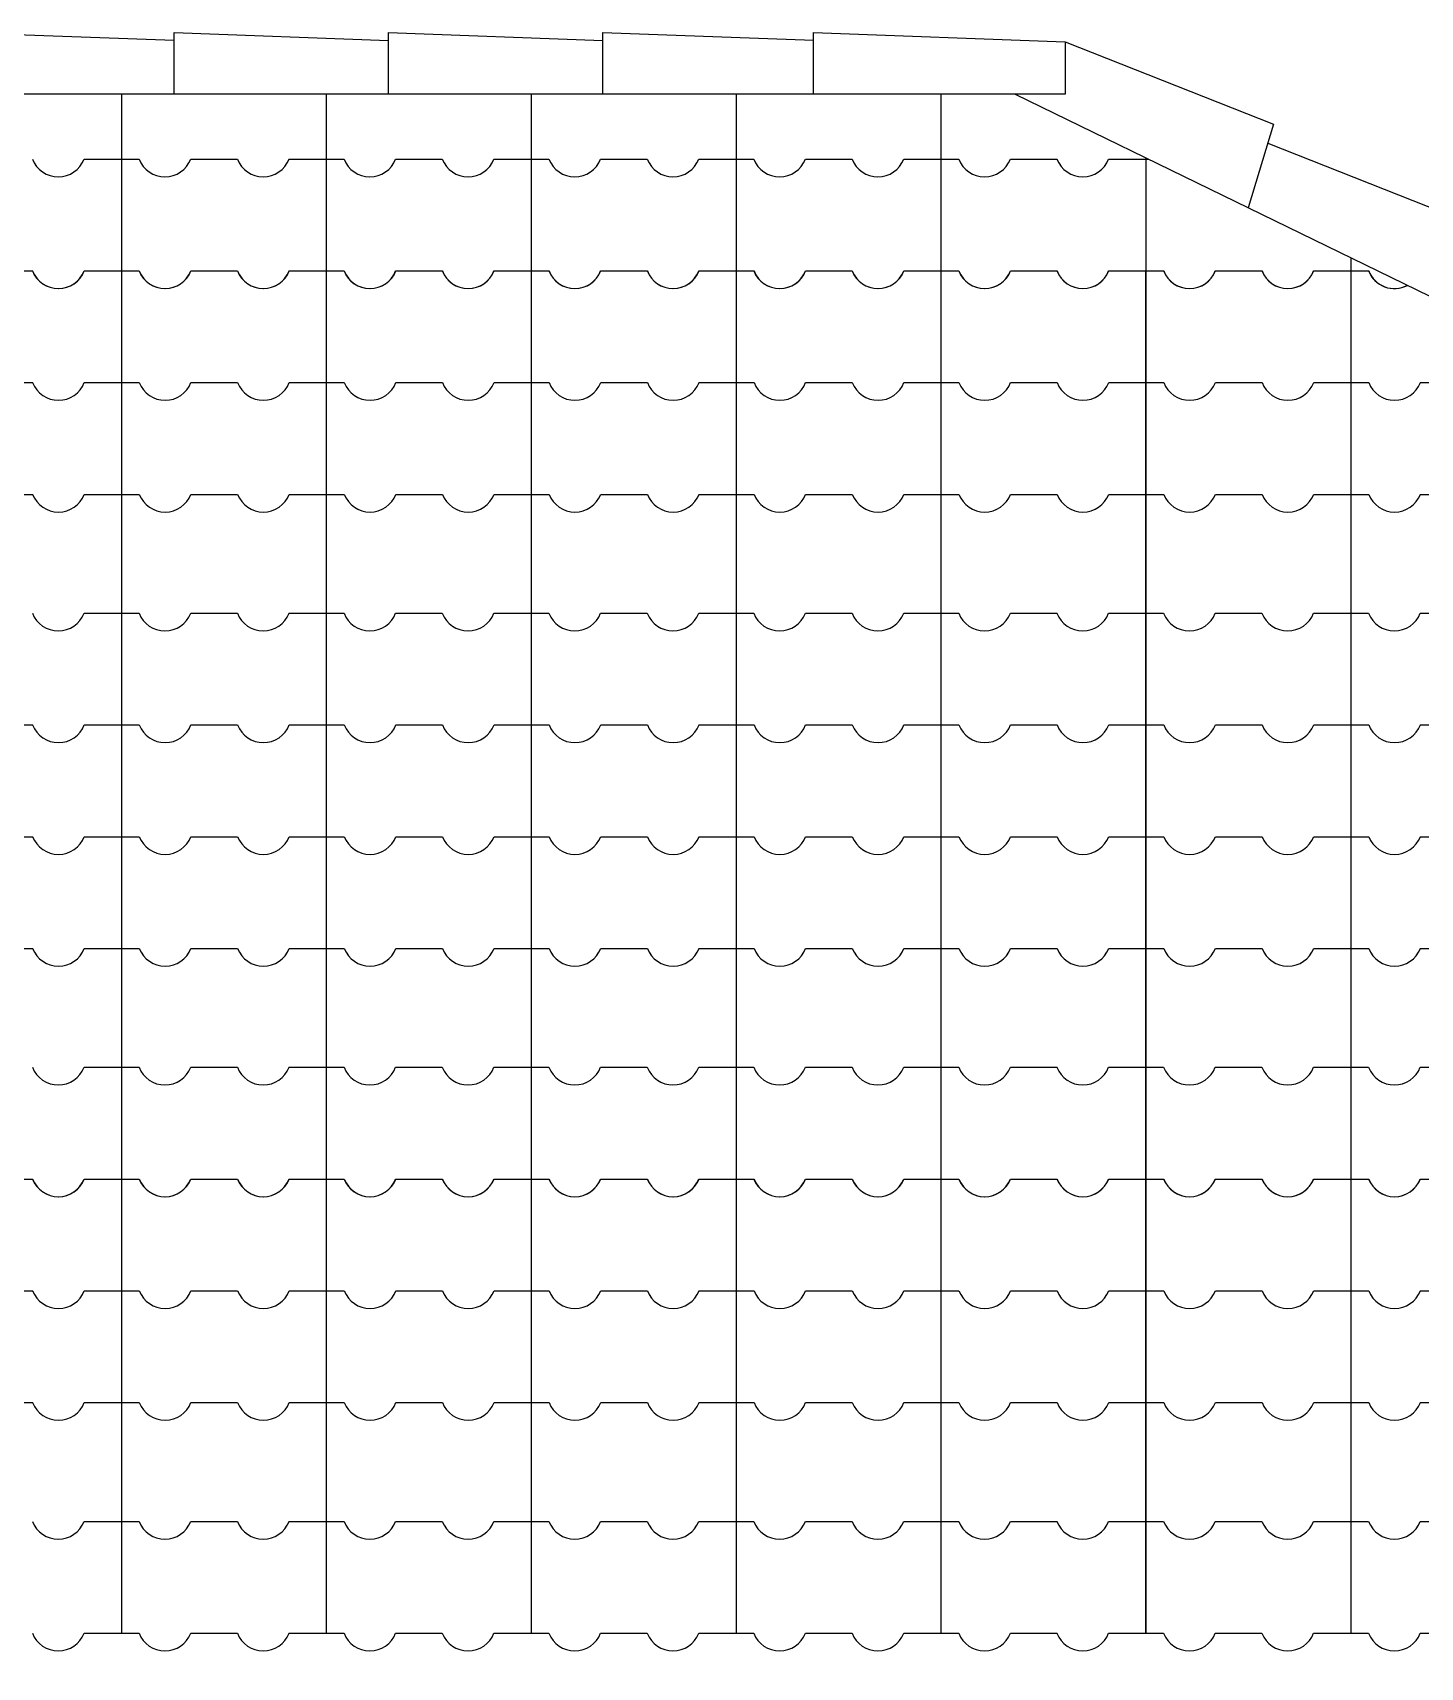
# Model space of a CAD drawing. Extents: x 121.8 to 221.5, y 86.6 to 106.4.
# Drawn here: x 135.402 to 136.892, y 98.1 to 99.855 of the extents above; entities that cross this region are included whole.
import ezdxf

# ---------------------------------------------------------------- set-up
doc = ezdxf.new("R2010")
doc.units = 0
doc.header["$LTSCALE"] = 15
doc.linetypes.add('DASHED2', pattern=[0.375, 0.25, -0.125])
for name, color, linetype in [('CORTE', 244, 'CONTINUOUS'), ('JANELA', 5, 'CONTINUOUS'), ('VISTAP', 244, 'CONTINUOUS')]:
    doc.layers.add(name, color=color, linetype=linetype)

msp = doc.modelspace()

# ---------------------------------------------------------------- linework, layer by layer
at = {"layer": 'CORTE', "color": 1, "linetype": 'CONTINUOUS'}
for p, q in [((135.497, 99.7894), (135.497, 99.5995)), ((135.717, 99.7894), (135.717, 99.5995)), ((135.937, 99.7894), (135.937, 99.5995)), ((136.157, 99.7894), (136.157, 99.5995)), ((136.377, 99.7894), (136.377, 99.5995)), ((135.457, 99.7195), (135.4968, 99.7195)), ((135.457, 99.7195), (135.4968, 99.7195)), ((135.4968, 99.7195), (135.5161, 99.7195)), ((135.4968, 99.7195), (135.5161, 99.7195)), ((135.5715, 99.7195), (135.6216, 99.7195)), ((135.677, 99.7195), (135.7168, 99.7195)), ((135.7168, 99.7195), (135.7361, 99.7195)), ((135.7915, 99.7195), (135.8416, 99.7195)), ((135.897, 99.7195), (135.9368, 99.7195)), ((135.9368, 99.7195), (135.9561, 99.7195)), ((136.0115, 99.7195), (136.0616, 99.7195)), ((136.117, 99.7195), (136.1568, 99.7195)), ((136.1568, 99.7195), (136.1761, 99.7195)), ((136.2315, 99.7195), (136.2816, 99.7195)), ((136.337, 99.7195), (136.3768, 99.7195)), ((136.3768, 99.7195), (136.3961, 99.7195)), ((136.4515, 99.7195), (136.5016, 99.7195)), ((136.557, 99.7195), (136.5968, 99.7195)), ((136.557, 99.7195), (136.5968, 99.7195)), ((136.557, 99.7195), (136.5968, 99.7195)), ((136.5968, 99.7195), (136.5998, 99.7195)), ((136.597, 99.7209), (136.597, 99.5995)), ((136.817, 99.6135), (136.817, 99.5995)), ((135.3517, 99.5995), (135.4018, 99.5995)), ((135.457, 99.5995), (135.4968, 99.5995)), ((135.457, 99.5995), (135.4968, 99.5995)), ((135.4572, 99.5995), (135.497, 99.5995)), ((135.4572, 99.5995), (135.497, 99.5995)), ((135.4968, 99.5995), (135.5161, 99.5995)), ((135.4968, 99.5995), (135.5161, 99.5995)), ((135.497, 99.5995), (135.5163, 99.5995)), ((135.497, 99.5995), (135.5163, 99.5995)), ((135.497, 99.5995), (135.497, 99.1119)), ((135.497, 99.5995), (135.497, 99.1119)), ((135.5715, 99.5995), (135.6216, 99.5995)), ((135.5717, 99.5995), (135.6218, 99.5995)), ((135.677, 99.5995), (135.7168, 99.5995)), ((135.6772, 99.5995), (135.717, 99.5995)), ((135.7168, 99.5995), (135.7361, 99.5995)), ((135.717, 99.5995), (135.717, 99.1119)), ((135.717, 99.5995), (135.7363, 99.5995)), ((135.7915, 99.5995), (135.8416, 99.5995)), ((135.7917, 99.5995), (135.8418, 99.5995)), ((135.897, 99.5995), (135.9368, 99.5995)), ((135.8972, 99.5995), (135.937, 99.5995)), ((135.9368, 99.5995), (135.9561, 99.5995)), ((135.937, 99.5995), (135.937, 99.1119)), ((135.937, 99.5995), (135.9563, 99.5995)), ((136.0115, 99.5995), (136.0616, 99.5995)), ((136.0117, 99.5995), (136.0618, 99.5995)), ((136.117, 99.5995), (136.1568, 99.5995)), ((136.1172, 99.5995), (136.157, 99.5995)), ((136.1568, 99.5995), (136.1761, 99.5995)), ((136.157, 99.5995), (136.157, 99.1119)), ((136.157, 99.5995), (136.1763, 99.5995)), ((136.2315, 99.5995), (136.2816, 99.5995)), ((136.2317, 99.5995), (136.2818, 99.5995)), ((136.337, 99.5995), (136.3768, 99.5995)), ((136.3372, 99.5995), (136.377, 99.5995)), ((136.3768, 99.5995), (136.3961, 99.5995)), ((136.377, 99.5995), (136.377, 99.1119)), ((136.377, 99.5995), (136.3963, 99.5995)), ((136.4515, 99.5995), (136.5016, 99.5995)), ((136.4517, 99.5995), (136.5018, 99.5995)), ((136.557, 99.5995), (136.5968, 99.5995)), ((136.557, 99.5995), (136.597, 99.5995)), ((136.557, 99.5995), (136.5968, 99.5995)), ((136.5572, 99.5995), (136.597, 99.5995)), ((136.5572, 99.5995), (136.597, 99.5995)), ((136.5572, 99.5995), (136.597, 99.5995)), ((136.5968, 99.5995), (136.6161, 99.5995)), ((136.597, 99.5995), (136.597, 99.1119)), ((136.597, 99.5995), (136.597, 99.1119)), ((136.597, 99.5995), (136.597, 99.1119)), ((136.597, 99.5995), (136.6163, 99.5995)), ((136.597, 99.5995), (136.597, 99.2395)), ((136.6715, 99.5995), (136.7216, 99.5995)), ((136.6717, 99.5995), (136.7218, 99.5995)), ((136.777, 99.5995), (136.8168, 99.5995)), ((136.7772, 99.5995), (136.817, 99.5995)), ((136.8168, 99.5995), (136.8361, 99.5995)), ((136.817, 99.5995), (136.817, 99.1119)), ((136.817, 99.5995), (136.8363, 99.5995)), ((135.3517, 99.4795), (135.4018, 99.4795)), ((135.4572, 99.4795), (135.497, 99.4795)), ((135.4572, 99.4795), (135.497, 99.4795)), ((135.497, 99.4795), (135.5163, 99.4795)), ((135.497, 99.4795), (135.5163, 99.4795)), ((135.5717, 99.4795), (135.6218, 99.4795)), ((135.6772, 99.4795), (135.717, 99.4795)), ((135.717, 99.4795), (135.7363, 99.4795)), ((135.7917, 99.4795), (135.8418, 99.4795)), ((135.8972, 99.4795), (135.937, 99.4795)), ((135.937, 99.4795), (135.9563, 99.4795)), ((136.0117, 99.4795), (136.0618, 99.4795)), ((136.1172, 99.4795), (136.157, 99.4795)), ((136.157, 99.4795), (136.1763, 99.4795)), ((136.2317, 99.4795), (136.2818, 99.4795)), ((136.3372, 99.4795), (136.377, 99.4795)), ((136.377, 99.4795), (136.3963, 99.4795)), ((136.4517, 99.4795), (136.5018, 99.4795)), ((136.5572, 99.4795), (136.597, 99.4795)), ((136.5572, 99.4795), (136.597, 99.4795)), ((136.597, 99.4795), (136.6163, 99.4795)), ((136.6717, 99.4795), (136.7218, 99.4795)), ((136.7772, 99.4795), (136.817, 99.4795)), ((136.817, 99.4795), (136.8363, 99.4795)), ((136.8917, 99.4795), (136.9418, 99.4795)), ((135.3517, 99.3595), (135.4018, 99.3595)), ((135.4572, 99.3595), (135.497, 99.3595)), ((135.4572, 99.3595), (135.497, 99.3595)), ((135.497, 99.3595), (135.5163, 99.3595)), ((135.497, 99.3595), (135.5163, 99.3595)), ((135.5717, 99.3595), (135.6218, 99.3595)), ((135.6772, 99.3595), (135.717, 99.3595)), ((135.717, 99.3595), (135.7363, 99.3595)), ((135.7917, 99.3595), (135.8418, 99.3595)), ((135.8972, 99.3595), (135.937, 99.3595)), ((135.937, 99.3595), (135.9563, 99.3595)), ((136.0117, 99.3595), (136.0618, 99.3595)), ((136.1172, 99.3595), (136.157, 99.3595)), ((136.157, 99.3595), (136.1763, 99.3595)), ((136.2317, 99.3595), (136.2818, 99.3595)), ((136.3372, 99.3595), (136.377, 99.3595)), ((136.377, 99.3595), (136.3963, 99.3595)), ((136.4517, 99.3595), (136.5018, 99.3595)), ((136.5572, 99.3595), (136.597, 99.3595)), ((136.5572, 99.3595), (136.597, 99.3595)), ((136.597, 99.3595), (136.6163, 99.3595)), ((136.6717, 99.3595), (136.7218, 99.3595)), ((136.7772, 99.3595), (136.817, 99.3595)), ((136.817, 99.3595), (136.8363, 99.3595)), ((136.8917, 99.3595), (136.9418, 99.3595)), ((135.937, 99.3455), (135.937, 98.6243)), ((136.157, 99.3437), (136.157, 98.6243)), ((135.457, 99.2319), (135.4968, 99.2319)), ((135.457, 99.2319), (135.4968, 99.2319)), ((135.4968, 99.2319), (135.5161, 99.2319)), ((135.4968, 99.2319), (135.5161, 99.2319)), ((135.5715, 99.2319), (135.6216, 99.2319)), ((135.677, 99.2319), (135.7168, 99.2319)), ((135.7168, 99.2319), (135.7361, 99.2319)), ((135.717, 99.2373), (135.717, 98.6243)), ((135.7915, 99.2319), (135.8416, 99.2319)), ((135.897, 99.2319), (135.9368, 99.2319)), ((135.9368, 99.2319), (135.9561, 99.2319)), ((136.0115, 99.2319), (136.0616, 99.2319)), ((136.117, 99.2319), (136.1568, 99.2319)), ((136.1568, 99.2319), (136.1761, 99.2319)), ((136.2315, 99.2319), (136.2816, 99.2319)), ((136.337, 99.2319), (136.3768, 99.2319)), ((136.3768, 99.2319), (136.3961, 99.2319)), ((136.377, 99.2337), (136.377, 98.6243)), ((136.4515, 99.2319), (136.5016, 99.2319)), ((136.557, 99.2319), (136.5968, 99.2319)), ((136.557, 99.2319), (136.5968, 99.2319)), ((136.5968, 99.2319), (136.6161, 99.2319)), ((136.6715, 99.2319), (136.7216, 99.2319)), ((136.777, 99.2319), (136.8168, 99.2319)), ((136.8168, 99.2319), (136.8361, 99.2319)), ((136.817, 99.2373), (136.817, 98.6243)), ((136.8915, 99.2319), (136.9416, 99.2319)), ((135.497, 99.1292), (135.497, 98.6243)), ((136.597, 99.1292), (136.597, 98.6243)), ((136.597, 99.124), (136.597, 98.7519)), ((135.3517, 99.1119), (135.4018, 99.1119)), ((135.3517, 99.1119), (135.4018, 99.1119)), ((135.4572, 99.1119), (135.497, 99.1119)), ((135.4572, 99.1119), (135.497, 99.1119)), ((135.4572, 99.1119), (135.497, 99.1119)), ((135.4572, 99.1119), (135.497, 99.1119)), ((135.497, 99.1119), (135.5163, 99.1119)), ((135.497, 99.1119), (135.5163, 99.1119)), ((135.497, 99.1119), (135.5163, 99.1119)), ((135.497, 99.1119), (135.5163, 99.1119)), ((135.5717, 99.1119), (135.6218, 99.1119)), ((135.5717, 99.1119), (135.6218, 99.1119)), ((135.6772, 99.1119), (135.717, 99.1119)), ((135.6772, 99.1119), (135.717, 99.1119)), ((135.717, 99.1119), (135.7363, 99.1119)), ((135.717, 99.1119), (135.7363, 99.1119)), ((135.7917, 99.1119), (135.8418, 99.1119)), ((135.7917, 99.1119), (135.8418, 99.1119)), ((135.8972, 99.1119), (135.937, 99.1119)), ((135.8972, 99.1119), (135.937, 99.1119)), ((135.937, 99.1119), (135.9563, 99.1119)), ((135.937, 99.1119), (135.9563, 99.1119)), ((136.0117, 99.1119), (136.0618, 99.1119)), ((136.0117, 99.1119), (136.0618, 99.1119)), ((136.1172, 99.1119), (136.157, 99.1119)), ((136.1172, 99.1119), (136.157, 99.1119)), ((136.157, 99.1119), (136.1763, 99.1119)), ((136.157, 99.1119), (136.1763, 99.1119)), ((136.2317, 99.1119), (136.2818, 99.1119)), ((136.2317, 99.1119), (136.2818, 99.1119)), ((136.3372, 99.1119), (136.377, 99.1119)), ((136.3372, 99.1119), (136.377, 99.1119)), ((136.377, 99.1119), (136.3963, 99.1119)), ((136.377, 99.1119), (136.3963, 99.1119)), ((136.4517, 99.1119), (136.5018, 99.1119)), ((136.4517, 99.1119), (136.5018, 99.1119)), ((136.5572, 99.1119), (136.597, 99.1119)), ((136.5572, 99.1119), (136.597, 99.1119)), ((136.5572, 99.1119), (136.597, 99.1119)), ((136.5572, 99.1119), (136.597, 99.1119)), ((136.5572, 99.1119), (136.597, 99.1119)), ((136.5572, 99.1119), (136.597, 99.1119)), ((136.597, 99.1119), (136.597, 98.6243)), ((136.597, 99.1119), (136.6163, 99.1119)), ((136.597, 99.1119), (136.6163, 99.1119)), ((136.6717, 99.1119), (136.7218, 99.1119)), ((136.6717, 99.1119), (136.7218, 99.1119)), ((136.7772, 99.1119), (136.817, 99.1119)), ((136.7772, 99.1119), (136.817, 99.1119)), ((136.817, 99.1119), (136.8363, 99.1119)), ((136.817, 99.1119), (136.8363, 99.1119)), ((136.8917, 99.1119), (136.9418, 99.1119)), ((136.8917, 99.1119), (136.9418, 99.1119)), ((135.3517, 98.9919), (135.4018, 98.9919)), ((135.4572, 98.9919), (135.497, 98.9919)), ((135.4572, 98.9919), (135.497, 98.9919)), ((135.497, 98.9919), (135.5163, 98.9919)), ((135.497, 98.9919), (135.5163, 98.9919)), ((135.5717, 98.9919), (135.6218, 98.9919)), ((135.6772, 98.9919), (135.717, 98.9919)), ((135.717, 98.9919), (135.7363, 98.9919)), ((135.7917, 98.9919), (135.8418, 98.9919)), ((135.8972, 98.9919), (135.937, 98.9919)), ((135.937, 98.9919), (135.9563, 98.9919)), ((136.0117, 98.9919), (136.0618, 98.9919)), ((136.1172, 98.9919), (136.157, 98.9919)), ((136.157, 98.9919), (136.1763, 98.9919)), ((136.2317, 98.9919), (136.2818, 98.9919)), ((136.3372, 98.9919), (136.377, 98.9919)), ((136.377, 98.9919), (136.3963, 98.9919)), ((136.4517, 98.9919), (136.5018, 98.9919)), ((136.5572, 98.9919), (136.597, 98.9919)), ((136.5572, 98.9919), (136.597, 98.9919)), ((136.5572, 98.9919), (136.597, 98.9919)), ((136.597, 98.9919), (136.6163, 98.9919)), ((136.6717, 98.9919), (136.7218, 98.9919)), ((136.7772, 98.9919), (136.817, 98.9919)), ((136.817, 98.9919), (136.8363, 98.9919)), ((136.8917, 98.9919), (136.9418, 98.9919)), ((135.3517, 98.8719), (135.4018, 98.8719)), ((135.4572, 98.8719), (135.497, 98.8719)), ((135.4572, 98.8719), (135.497, 98.8719)), ((135.497, 98.8719), (135.5163, 98.8719)), ((135.497, 98.8719), (135.5163, 98.8719)), ((135.5717, 98.8719), (135.6218, 98.8719)), ((135.6772, 98.8719), (135.717, 98.8719)), ((135.717, 98.8719), (135.7363, 98.8719)), ((135.7917, 98.8719), (135.8418, 98.8719)), ((135.8972, 98.8719), (135.937, 98.8719)), ((135.937, 98.8719), (135.9563, 98.8719)), ((136.0117, 98.8719), (136.0618, 98.8719)), ((136.1172, 98.8719), (136.157, 98.8719)), ((136.157, 98.8719), (136.1763, 98.8719)), ((136.2317, 98.8719), (136.2818, 98.8719)), ((136.3372, 98.8719), (136.377, 98.8719)), ((136.377, 98.8719), (136.3963, 98.8719)), ((136.4517, 98.8719), (136.5018, 98.8719)), ((136.5572, 98.8719), (136.597, 98.8719)), ((136.5572, 98.8719), (136.597, 98.8719)), ((136.5572, 98.8719), (136.597, 98.8719)), ((136.597, 98.8719), (136.6163, 98.8719)), ((136.6717, 98.8719), (136.7218, 98.8719)), ((136.7772, 98.8719), (136.817, 98.8719)), ((136.817, 98.8719), (136.8363, 98.8719)), ((136.8917, 98.8719), (136.9418, 98.8719)), ((135.457, 98.7443), (135.4968, 98.7443)), ((135.457, 98.7443), (135.4968, 98.7443)), ((135.4968, 98.7443), (135.5161, 98.7443)), ((135.4968, 98.7443), (135.5161, 98.7443)), ((135.5715, 98.7443), (135.6216, 98.7443)), ((135.677, 98.7443), (135.7168, 98.7443)), ((135.7168, 98.7443), (135.7361, 98.7443)), ((135.7915, 98.7443), (135.8416, 98.7443)), ((135.897, 98.7443), (135.9368, 98.7443)), ((135.9368, 98.7443), (135.9561, 98.7443)), ((136.0115, 98.7443), (136.0616, 98.7443)), ((136.117, 98.7443), (136.1568, 98.7443)), ((136.1568, 98.7443), (136.1761, 98.7443)), ((136.2315, 98.7443), (136.2816, 98.7443)), ((136.337, 98.7443), (136.3768, 98.7443)), ((136.3768, 98.7443), (136.3961, 98.7443)), ((136.4515, 98.7443), (136.5016, 98.7443)), ((136.557, 98.7443), (136.5968, 98.7443)), ((136.557, 98.7443), (136.5968, 98.7443)), ((136.557, 98.7443), (136.5968, 98.7443)), ((136.5968, 98.7443), (136.6161, 98.7443)), ((136.6715, 98.7443), (136.7216, 98.7443)), ((136.777, 98.7443), (136.8168, 98.7443)), ((136.8168, 98.7443), (136.8361, 98.7443)), ((136.8915, 98.7443), (136.9416, 98.7443)), ((135.3517, 98.6243), (135.4018, 98.6243)), ((135.457, 98.6243), (135.4968, 98.6243)), ((135.457, 98.6243), (135.4968, 98.6243)), ((135.4572, 98.6243), (135.497, 98.6243)), ((135.4572, 98.6243), (135.497, 98.6243)), ((135.4968, 98.6243), (135.5161, 98.6243)), ((135.4968, 98.6243), (135.5161, 98.6243)), ((135.497, 98.6243), (135.5163, 98.6243)), ((135.497, 98.6243), (135.5163, 98.6243)), ((135.497, 98.6243), (135.497, 98.1367)), ((135.497, 98.6243), (135.497, 98.1367)), ((135.5715, 98.6243), (135.6216, 98.6243)), ((135.5717, 98.6243), (135.6218, 98.6243)), ((135.677, 98.6243), (135.7168, 98.6243)), ((135.6772, 98.6243), (135.717, 98.6243)), ((135.7168, 98.6243), (135.7361, 98.6243)), ((135.717, 98.6243), (135.7363, 98.6243)), ((135.717, 98.6243), (135.717, 98.1367)), ((135.7915, 98.6243), (135.8416, 98.6243)), ((135.7917, 98.6243), (135.8418, 98.6243)), ((135.897, 98.6243), (135.9368, 98.6243)), ((135.8972, 98.6243), (135.937, 98.6243)), ((135.9368, 98.6243), (135.9561, 98.6243)), ((135.937, 98.6243), (135.9563, 98.6243)), ((135.937, 98.6243), (135.937, 98.1367)), ((136.0115, 98.6243), (136.0616, 98.6243)), ((136.0117, 98.6243), (136.0618, 98.6243)), ((136.117, 98.6243), (136.1568, 98.6243)), ((136.1172, 98.6243), (136.157, 98.6243)), ((136.1568, 98.6243), (136.1761, 98.6243)), ((136.157, 98.6243), (136.1763, 98.6243)), ((136.157, 98.6243), (136.157, 98.1367)), ((136.2315, 98.6243), (136.2816, 98.6243)), ((136.2317, 98.6243), (136.2818, 98.6243)), ((136.337, 98.6243), (136.3768, 98.6243)), ((136.3372, 98.6243), (136.377, 98.6243)), ((136.3768, 98.6243), (136.3961, 98.6243)), ((136.377, 98.6243), (136.3963, 98.6243)), ((136.377, 98.6243), (136.377, 98.1367)), ((136.4515, 98.6243), (136.5016, 98.6243)), ((136.4517, 98.6243), (136.5018, 98.6243)), ((136.557, 98.6243), (136.5968, 98.6243)), ((136.557, 98.6243), (136.597, 98.6243)), ((136.557, 98.6243), (136.5968, 98.6243)), ((136.5572, 98.6243), (136.597, 98.6243)), ((136.5572, 98.6243), (136.597, 98.6243)), ((136.5572, 98.6243), (136.597, 98.6243)), ((136.5968, 98.6243), (136.6161, 98.6243)), ((136.597, 98.6243), (136.597, 98.1367)), ((136.597, 98.6243), (136.597, 98.2643)), ((136.597, 98.6243), (136.597, 98.1367)), ((136.597, 98.6243), (136.6163, 98.6243)), ((136.597, 98.6243), (136.597, 98.1367)), ((136.6715, 98.6243), (136.7216, 98.6243)), ((136.6717, 98.6243), (136.7218, 98.6243)), ((136.777, 98.6243), (136.8168, 98.6243)), ((136.7772, 98.6243), (136.817, 98.6243)), ((136.8168, 98.6243), (136.8361, 98.6243)), ((136.817, 98.6243), (136.817, 98.1367)), ((136.817, 98.6243), (136.8363, 98.6243)), ((136.8915, 98.6243), (136.9416, 98.6243)), ((136.8917, 98.6243), (136.9418, 98.6243)), ((135.3517, 98.5043), (135.4018, 98.5043)), ((135.4572, 98.5043), (135.497, 98.5043)), ((135.4572, 98.5043), (135.497, 98.5043)), ((135.497, 98.5043), (135.5163, 98.5043)), ((135.497, 98.5043), (135.5163, 98.5043)), ((135.5717, 98.5043), (135.6218, 98.5043)), ((135.6772, 98.5043), (135.717, 98.5043)), ((135.717, 98.5043), (135.7363, 98.5043)), ((135.7917, 98.5043), (135.8418, 98.5043)), ((135.8972, 98.5043), (135.937, 98.5043)), ((135.937, 98.5043), (135.9563, 98.5043)), ((136.0117, 98.5043), (136.0618, 98.5043)), ((136.1172, 98.5043), (136.157, 98.5043)), ((136.157, 98.5043), (136.1763, 98.5043)), ((136.2317, 98.5043), (136.2818, 98.5043)), ((136.3372, 98.5043), (136.377, 98.5043)), ((136.377, 98.5043), (136.3963, 98.5043)), ((136.4517, 98.5043), (136.5018, 98.5043)), ((136.5572, 98.5043), (136.597, 98.5043)), ((136.5572, 98.5043), (136.597, 98.5043)), ((136.597, 98.5043), (136.6163, 98.5043)), ((136.6717, 98.5043), (136.7218, 98.5043)), ((136.7772, 98.5043), (136.817, 98.5043)), ((136.817, 98.5043), (136.8363, 98.5043)), ((136.8917, 98.5043), (136.9418, 98.5043)), ((135.3517, 98.3843), (135.4018, 98.3843)), ((135.4572, 98.3843), (135.497, 98.3843)), ((135.4572, 98.3843), (135.497, 98.3843)), ((135.497, 98.3843), (135.5163, 98.3843)), ((135.497, 98.3843), (135.5163, 98.3843)), ((135.5717, 98.3843), (135.6218, 98.3843)), ((135.6772, 98.3843), (135.717, 98.3843)), ((135.717, 98.3843), (135.7363, 98.3843)), ((135.7917, 98.3843), (135.8418, 98.3843)), ((135.8972, 98.3843), (135.937, 98.3843)), ((135.937, 98.3843), (135.9563, 98.3843)), ((136.0117, 98.3843), (136.0618, 98.3843)), ((136.1172, 98.3843), (136.157, 98.3843)), ((136.157, 98.3843), (136.1763, 98.3843)), ((136.2317, 98.3843), (136.2818, 98.3843)), ((136.3372, 98.3843), (136.377, 98.3843)), ((136.377, 98.3843), (136.3963, 98.3843)), ((136.4517, 98.3843), (136.5018, 98.3843)), ((136.5572, 98.3843), (136.597, 98.3843)), ((136.5572, 98.3843), (136.597, 98.3843)), ((136.597, 98.3843), (136.6163, 98.3843)), ((136.6717, 98.3843), (136.7218, 98.3843)), ((136.7772, 98.3843), (136.817, 98.3843)), ((136.817, 98.3843), (136.8363, 98.3843)), ((136.8917, 98.3843), (136.9418, 98.3843)), ((135.457, 98.2567), (135.4968, 98.2567)), ((135.457, 98.2567), (135.4968, 98.2567)), ((135.4968, 98.2567), (135.5161, 98.2567)), ((135.4968, 98.2567), (135.5161, 98.2567)), ((135.5715, 98.2567), (135.6216, 98.2567)), ((135.677, 98.2567), (135.7168, 98.2567)), ((135.7168, 98.2567), (135.7361, 98.2567)), ((135.7915, 98.2567), (135.8416, 98.2567)), ((135.897, 98.2567), (135.9368, 98.2567)), ((135.9368, 98.2567), (135.9561, 98.2567)), ((136.0115, 98.2567), (136.0616, 98.2567)), ((136.117, 98.2567), (136.1568, 98.2567)), ((136.1568, 98.2567), (136.1761, 98.2567)), ((136.2315, 98.2567), (136.2816, 98.2567)), ((136.337, 98.2567), (136.3768, 98.2567)), ((136.3768, 98.2567), (136.3961, 98.2567)), ((136.4515, 98.2567), (136.5016, 98.2567)), ((136.557, 98.2567), (136.5968, 98.2567)), ((136.557, 98.2567), (136.5968, 98.2567)), ((136.5968, 98.2567), (136.6161, 98.2567)), ((136.6715, 98.2567), (136.7216, 98.2567)), ((136.777, 98.2567), (136.8168, 98.2567)), ((136.8168, 98.2567), (136.8361, 98.2567)), ((136.8915, 98.2567), (136.9416, 98.2567)), ((135.457, 98.1367), (135.4968, 98.1367)), ((135.457, 98.1367), (135.4968, 98.1367)), ((135.4968, 98.1367), (135.5161, 98.1367)), ((135.4968, 98.1367), (135.5161, 98.1367)), ((135.5715, 98.1367), (135.6216, 98.1367)), ((135.677, 98.1367), (135.7168, 98.1367)), ((135.7168, 98.1367), (135.7361, 98.1367)), ((135.7915, 98.1367), (135.8416, 98.1367)), ((135.897, 98.1367), (135.9368, 98.1367)), ((135.9368, 98.1367), (135.9561, 98.1367)), ((136.0115, 98.1367), (136.0616, 98.1367)), ((136.117, 98.1367), (136.1568, 98.1367)), ((136.1568, 98.1367), (136.1761, 98.1367)), ((136.2315, 98.1367), (136.2816, 98.1367)), ((136.337, 98.1367), (136.3768, 98.1367)), ((136.3768, 98.1367), (136.3961, 98.1367)), ((136.4515, 98.1367), (136.5016, 98.1367)), ((136.557, 98.1367), (136.597, 98.1367)), ((136.557, 98.1367), (136.5968, 98.1367)), ((136.5968, 98.1367), (136.6161, 98.1367)), ((136.6715, 98.1367), (136.7216, 98.1367)), ((136.777, 98.1367), (136.8168, 98.1367)), ((136.8168, 98.1367), (136.8361, 98.1367)), ((136.8915, 98.1367), (136.9416, 98.1367))]:
    msp.add_line(p, q, dxfattribs=at)
for centre, end in [((135.4293, 99.7302), 338.9483), ((135.5438, 99.7302), 338.9483), ((135.5438, 99.7302), 338.9483), ((135.6493, 99.7302), 338.9483), ((135.7638, 99.7302), 338.9483), ((135.8693, 99.7302), 338.9483), ((135.9838, 99.7302), 338.9483), ((136.0893, 99.7302), 338.9483), ((136.2038, 99.7302), 338.9483), ((136.3093, 99.7302), 338.9483), ((136.4238, 99.7302), 338.9483), ((136.5293, 99.7302), 338.9483), ((135.4293, 99.6102), 338.9483), ((135.4295, 99.6102), 338.9483), ((135.5438, 99.6102), 338.9483), ((135.5438, 99.6102), 338.9483), ((135.544, 99.6102), 338.9483), ((135.544, 99.6102), 338.9483), ((135.6493, 99.6102), 338.9483), ((135.6495, 99.6102), 338.9483), ((135.7638, 99.6102), 338.9483), ((135.764, 99.6102), 338.9483), ((135.8693, 99.6102), 338.9483), ((135.8695, 99.6102), 338.9483), ((135.9838, 99.6102), 338.9483), ((135.984, 99.6102), 338.9483), ((136.0893, 99.6102), 338.9483), ((136.0895, 99.6102), 338.9483), ((136.2038, 99.6102), 338.9483), ((136.204, 99.6102), 338.9483), ((136.3093, 99.6102), 338.9483), ((136.3095, 99.6102), 338.9483), ((136.4238, 99.6102), 338.9483), ((136.424, 99.6102), 338.9483), ((136.5293, 99.6102), 338.9483), ((136.5295, 99.6102), 338.9483), ((136.6438, 99.6102), 338.9483), ((136.644, 99.6102), 338.9483), ((136.7493, 99.6102), 338.9483), ((136.7495, 99.6102), 338.9483), ((136.8638, 99.6102), 297.8393), ((136.864, 99.6102), 297.6338), ((135.4295, 99.4902), 338.9483), ((135.544, 99.4902), 338.9483), ((135.544, 99.4902), 338.9483), ((135.6495, 99.4902), 338.9483), ((135.764, 99.4902), 338.9483), ((135.8695, 99.4902), 338.9483), ((135.984, 99.4902), 338.9483), ((136.0895, 99.4902), 338.9483), ((136.204, 99.4902), 338.9483), ((136.3095, 99.4902), 338.9483), ((136.424, 99.4902), 338.9483), ((136.5295, 99.4902), 338.9483), ((136.644, 99.4902), 338.9483), ((136.7495, 99.4902), 338.9483), ((136.864, 99.4902), 338.9483), ((135.4295, 99.3702), 338.9483), ((135.544, 99.3702), 338.9483), ((135.544, 99.3702), 338.9483), ((135.6495, 99.3702), 338.9483), ((135.764, 99.3702), 338.9483), ((135.8695, 99.3702), 338.9483), ((135.984, 99.3702), 338.9483), ((136.0895, 99.3702), 338.9483), ((136.204, 99.3702), 338.9483), ((136.3095, 99.3702), 338.9483), ((136.424, 99.3702), 338.9483), ((136.5295, 99.3702), 338.9483), ((136.644, 99.3702), 338.9483), ((136.7495, 99.3702), 338.9483), ((136.864, 99.3702), 338.9483), ((135.4293, 99.2426), 338.9483), ((135.5438, 99.2426), 338.9483), ((135.5438, 99.2426), 338.9483), ((135.6493, 99.2426), 338.9483), ((135.7638, 99.2426), 338.9483), ((135.8693, 99.2426), 338.9483), ((135.9838, 99.2426), 338.9483), ((136.0893, 99.2426), 338.9483), ((136.2038, 99.2426), 338.9483), ((136.3093, 99.2426), 338.9483), ((136.4238, 99.2426), 338.9483), ((136.5293, 99.2426), 338.9483), ((136.6438, 99.2426), 338.9483), ((136.7493, 99.2426), 338.9483), ((136.8638, 99.2426), 338.9483), ((135.4295, 99.1226), 338.9483), ((135.4295, 99.1226), 338.9483), ((135.544, 99.1226), 338.9483), ((135.544, 99.1226), 338.9483), ((135.544, 99.1226), 338.9483), ((135.544, 99.1226), 338.9483), ((135.6495, 99.1226), 338.9483), ((135.6495, 99.1226), 338.9483), ((135.764, 99.1226), 338.9483), ((135.764, 99.1226), 338.9483), ((135.8695, 99.1226), 338.9483), ((135.8695, 99.1226), 338.9483), ((135.984, 99.1226), 338.9483), ((135.984, 99.1226), 338.9483), ((136.0895, 99.1226), 338.9483), ((136.0895, 99.1226), 338.9483), ((136.204, 99.1226), 338.9483), ((136.204, 99.1226), 338.9483), ((136.3095, 99.1226), 338.9483), ((136.3095, 99.1226), 338.9483), ((136.424, 99.1226), 338.9483), ((136.424, 99.1226), 338.9483), ((136.5295, 99.1226), 338.9483), ((136.5295, 99.1226), 338.9483), ((136.644, 99.1226), 338.9483), ((136.644, 99.1226), 338.9483), ((136.7495, 99.1226), 338.9483), ((136.7495, 99.1226), 338.9483), ((136.864, 99.1226), 338.9483), ((136.864, 99.1226), 338.9483), ((135.4295, 99.0026), 338.9483), ((135.544, 99.0026), 338.9483), ((135.544, 99.0026), 338.9483), ((135.6495, 99.0026), 338.9483), ((135.764, 99.0026), 338.9483), ((135.8695, 99.0026), 338.9483), ((135.984, 99.0026), 338.9483), ((136.0895, 99.0026), 338.9483), ((136.204, 99.0026), 338.9483), ((136.3095, 99.0026), 338.9483), ((136.424, 99.0026), 338.9483), ((136.5295, 99.0026), 338.9483), ((136.644, 99.0026), 338.9483), ((136.7495, 99.0026), 338.9483), ((136.864, 99.0026), 338.9483), ((135.4295, 98.8826), 338.9483), ((135.544, 98.8826), 338.9483), ((135.544, 98.8826), 338.9483), ((135.6495, 98.8826), 338.9483), ((135.764, 98.8826), 338.9483), ((135.8695, 98.8826), 338.9483), ((135.984, 98.8826), 338.9483), ((136.0895, 98.8826), 338.9483), ((136.204, 98.8826), 338.9483), ((136.3095, 98.8826), 338.9483), ((136.424, 98.8826), 338.9483), ((136.5295, 98.8826), 338.9483), ((136.644, 98.8826), 338.9483), ((136.7495, 98.8826), 338.9483), ((136.864, 98.8826), 338.9483), ((135.4293, 98.755), 338.9483), ((135.5438, 98.755), 338.9483), ((135.5438, 98.755), 338.9483), ((135.6493, 98.755), 338.9483), ((135.7638, 98.755), 338.9483), ((135.8693, 98.755), 338.9483), ((135.9838, 98.755), 338.9483), ((136.0893, 98.755), 338.9483), ((136.2038, 98.755), 338.9483), ((136.3093, 98.755), 338.9483), ((136.4238, 98.755), 338.9483), ((136.5293, 98.755), 338.9483), ((136.6438, 98.755), 338.9483), ((136.7493, 98.755), 338.9483), ((136.8638, 98.755), 338.9483), ((135.4293, 98.635), 338.9483), ((135.4295, 98.635), 338.9483), ((135.5438, 98.635), 338.9483), ((135.5438, 98.635), 338.9483), ((135.544, 98.635), 338.9483), ((135.544, 98.635), 338.9483), ((135.6493, 98.635), 338.9483), ((135.6495, 98.635), 338.9483), ((135.7638, 98.635), 338.9483), ((135.764, 98.635), 338.9483), ((135.8693, 98.635), 338.9483), ((135.8695, 98.635), 338.9483), ((135.9838, 98.635), 338.9483), ((135.984, 98.635), 338.9483), ((136.0893, 98.635), 338.9483), ((136.0895, 98.635), 338.9483), ((136.2038, 98.635), 338.9483), ((136.204, 98.635), 338.9483), ((136.3093, 98.635), 338.9483), ((136.3095, 98.635), 338.9483), ((136.4238, 98.635), 338.9483), ((136.424, 98.635), 338.9483), ((136.5293, 98.635), 338.9483), ((136.5295, 98.635), 338.9483), ((136.6438, 98.635), 338.9483), ((136.644, 98.635), 338.9483), ((136.7493, 98.635), 338.9483), ((136.7495, 98.635), 338.9483), ((136.8638, 98.635), 338.9483), ((136.864, 98.635), 338.9483), ((135.4295, 98.515), 338.9483), ((135.544, 98.515), 338.9483), ((135.544, 98.515), 338.9483), ((135.6495, 98.515), 338.9483), ((135.764, 98.515), 338.9483), ((135.8695, 98.515), 338.9483), ((135.984, 98.515), 338.9483), ((136.0895, 98.515), 338.9483), ((136.204, 98.515), 338.9483), ((136.3095, 98.515), 338.9483), ((136.424, 98.515), 338.9483), ((136.5295, 98.515), 338.9483), ((136.644, 98.515), 338.9483), ((136.7495, 98.515), 338.9483), ((136.864, 98.515), 338.9483), ((135.4295, 98.395), 338.9483), ((135.544, 98.395), 338.9483), ((135.544, 98.395), 338.9483), ((135.6495, 98.395), 338.9483), ((135.764, 98.395), 338.9483), ((135.8695, 98.395), 338.9483), ((135.984, 98.395), 338.9483), ((136.0895, 98.395), 338.9483), ((136.204, 98.395), 338.9483), ((136.3095, 98.395), 338.9483), ((136.424, 98.395), 338.9483), ((136.5295, 98.395), 338.9483), ((136.644, 98.395), 338.9483), ((136.7495, 98.395), 338.9483), ((136.864, 98.395), 338.9483), ((135.4293, 98.2673), 338.9483), ((135.5438, 98.2673), 338.9483), ((135.5438, 98.2673), 338.9483), ((135.6493, 98.2673), 338.9483), ((135.7638, 98.2673), 338.9483), ((135.8693, 98.2673), 338.9483), ((135.9838, 98.2673), 338.9483), ((136.0893, 98.2673), 338.9483), ((136.2038, 98.2673), 338.9483), ((136.3093, 98.2673), 338.9483), ((136.4238, 98.2673), 338.9483), ((136.5293, 98.2673), 338.9483), ((136.6438, 98.2673), 338.9483), ((136.7493, 98.2673), 338.9483), ((136.8638, 98.2673), 338.9483), ((135.4293, 98.1473), 338.9483), ((135.5438, 98.1473), 338.9483), ((135.5438, 98.1473), 338.9483), ((135.6493, 98.1473), 338.9483), ((135.7638, 98.1473), 338.9483), ((135.8693, 98.1473), 338.9483), ((135.9838, 98.1473), 338.9483), ((136.0893, 98.1473), 338.9483), ((136.2038, 98.1473), 338.9483), ((136.3093, 98.1473), 338.9483), ((136.4238, 98.1473), 338.9483), ((136.5293, 98.1473), 338.9483), ((136.6438, 98.1473), 338.9483), ((136.7493, 98.1473), 338.9483), ((136.8638, 98.1473), 338.9483)]:
    msp.add_arc(centre, 0.0297, 201.0517, end, dxfattribs=at)
at = {"layer": 'JANELA', "color": 1}
msp.add_line((136.4567, 99.7894), (139.9183, 98.1), dxfattribs=at)
at = {"layer": 'VISTAP', "color": 1, "linetype": 'CONTINUOUS'}
for p, q in [((135.3274, 99.8553), (135.5538, 99.8471)), ((135.5538, 99.7894), (135.5538, 99.8553)), ((135.5538, 99.8553), (135.7838, 99.847)), ((135.7838, 99.8553), (136.0138, 99.847)), ((135.7838, 99.7894), (135.7838, 99.8553)), ((136.0138, 99.8553), (136.2401, 99.8471)), ((136.0138, 99.7894), (136.0138, 99.8553)), ((136.2401, 99.7894), (136.2401, 99.8553)), ((136.2401, 99.8553), (136.5102, 99.8455)), ((136.5102, 99.8455), (136.5102, 99.7894)), ((136.0538, 99.7894), (132.5301, 99.7894)), ((136.2838, 99.7894), (136.0138, 99.7894)), ((136.5102, 99.7894), (136.2401, 99.7894)), ((136.597, 99.1119), (136.597, 99.5995)), ((136.597, 98.6243), (136.597, 99.1119)), ((136.597, 98.1367), (136.597, 98.6243))]:
    msp.add_line(p, q, dxfattribs=at)
at = {"layer": 'VISTAP', "color": 1, "linetype": 'DASHED2'}
for p, q in [((136.5102, 99.8455), (136.7342, 99.757)), ((136.7342, 99.757), (136.7068, 99.6673)), ((136.728, 99.7366), (136.952, 99.6481))]:
    msp.add_line(p, q, dxfattribs=at)

doc.saveas('drawing.dxf')
